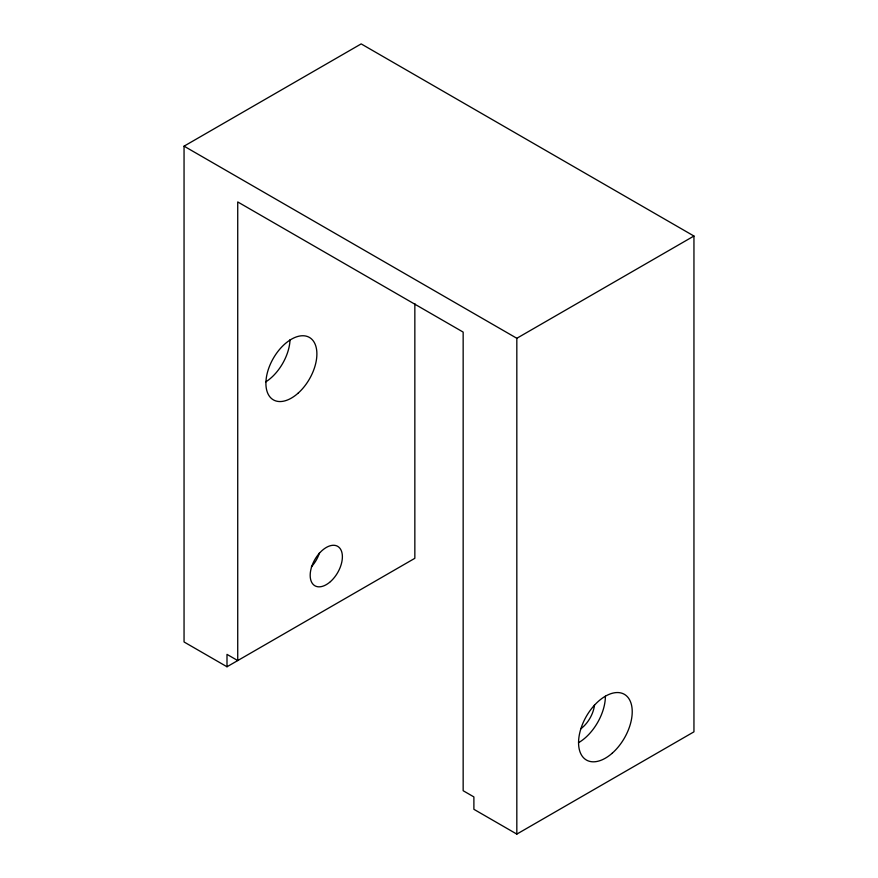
<?xml version="1.0" encoding="UTF-8"?>
<svg xmlns="http://www.w3.org/2000/svg" width="878" height="878" viewBox="0 0 878 878"><rect width="100%" height="100%" fill="white"/><g stroke="black" fill="none" stroke-linecap="round" stroke-linejoin="round"><path stroke-width="1.32" d="M184.051 146.165L361.176 43.9L693.949 236.028L693.949 731.835L516.824 834.1L473.89 809.307L473.89 796.917L463.156 790.716L463.156 332.093L237.729 201.94L237.729 660.563L226.996 654.373L226.996 666.764L184.051 641.972L184.051 146.165L516.824 338.282L693.949 236.028M226.996 666.764L414.844 558.309L414.844 303.667M516.824 338.282L516.824 834.1M290.036 339.731A36.053 20.82 -60 0 1 265.672 381.941M319.526 552.734A22.773 13.148 -60 0 1 311.372 566.859M605.392 696.199A37.952 21.917 -60 0 1 578.547 742.689M594.516 704.902A22.773 13.148 -60 0 1 580.654 728.916M297.993 393.278A36.053 20.82 -60 0 0 309.429 337.437A36.053 20.82 -60 0 0 266.769 375.257A36.053 20.82 -60 0 0 297.993 393.278M612.328 753.115A37.952 21.917 -60 0 0 624.368 694.322A37.952 21.917 -60 0 0 579.469 734.14A37.952 21.917 -60 0 0 612.328 753.115M330.457 581.609A22.773 13.148 -60 0 0 337.668 546.336A22.773 13.148 -60 0 0 310.735 570.217A22.773 13.148 -60 0 0 330.457 581.609"/></g></svg>
